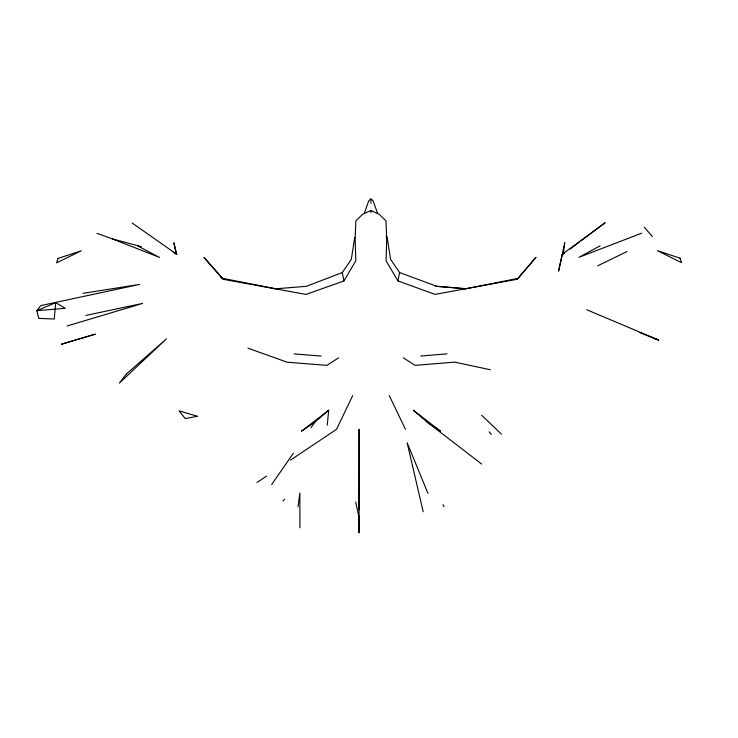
<?xml version="1.0" encoding="UTF-8"?>
<svg xmlns="http://www.w3.org/2000/svg" width="738" height="738" viewBox="0 0 738 738"><rect width="100%" height="100%" fill="white"/><g stroke="black" fill="none" stroke-linecap="round" stroke-linejoin="round"><path stroke-width="1.11" d="M359.065 519.035L359.055 532.836L359.102 429.331L359.065 509.829M223.273 279.324L204.066 257.525L223.273 279.324L306.012 294.425L343.982 280.92L355.817 260.772L355.144 239.094L355.864 220.856L362.635 214.306L370.928 210.487L379.221 214.306L385.992 220.846L386.721 239.084L386.066 260.763L397.92 280.91L435.033 294.388L517.292 279.232L535.889 257.424L517.292 279.232M55.682 302.645L36.9 310.698L65.248 308.299L55.682 302.645L54.252 319.028L38.763 318.382L36.9 310.698L40.71 305.615L139.713 284.398L83.071 293.318M327.275 425.18L328.678 410.227L301.482 431.213L314.941 422.044L328.678 410.227M563.288 254.084L564.745 242.664L558.592 271.123L562.393 254.204L604.911 222.894L603.186 224.407M298.023 506.803L299.859 492.956L299.942 527.79M354.72 237.47L351.297 259.379L342.284 272.562L306.454 286.298L275.966 288.798L222.553 278.318L220.57 277.239M397.92 280.91L399.599 272.543L390.587 259.37L387.155 237.461L386.223 235.477M364.341 213.245L368.723 200.93L370.928 198.623L370.928 203.319M352.699 395.605L336.51 429.35L290.514 460.097M271.658 484.562L293.3 453.307M311.012 427.726L314.941 422.044M282.968 501.001L284.508 499.303M570.087 249.038L579.247 242.156M581.083 240.782L604.911 222.894M256.981 482.514L266.566 476.111M338.631 357.81L326.833 365.393L287.119 362.183L247.913 348.179M600.031 245.883L578.998 257.294L641.709 233.162M597.771 265.8L627.042 251.501M562.393 254.204L564.588 253.162M67.176 325.956L142.655 303.401L85.922 315.412M518.703 278.235L466.065 288.743L436.638 286.261L399.599 272.543M420.78 356.039L447.025 353.862M294.084 353.908L321.159 356.067M435.586 286.261L465.014 288.733M96.982 233.337L112.527 238.937L141.336 246.686M490.346 369.756L454.654 362.127L415.116 365.365L403.308 357.792M639.947 332.718L658.693 340.089L653.278 338.327M112.527 238.937L159.537 257.424L137.951 246.031M586.71 309.739L658.693 340.089M173.246 252.276L176.76 254.315L173.854 242.784L176.087 253.743M427.034 422.016L440.503 431.167L413.298 410.199L427.034 422.016L481.711 464.091M132.185 223.042L176.76 254.315M481.665 415.217L501.434 434.184M371.749 199.574L373.133 200.93L377.515 213.245M644.283 227.221L652.457 236.594M489.193 431.767L491.24 434.553M442.938 504.764L444.008 506.757M389.267 395.596L405.476 429.331M427.966 493.371L407.136 442.708L423.169 511.738M355.679 501.951L359.332 518.676M386.278 236.88L386.721 239.084M342.284 272.562L343.982 280.92M370.928 210.487L370.928 212.498M58.099 258.383L56.558 262.866L81.272 250.809L58.099 258.383M126.355 374.018L119.381 383.096L166.437 338.88L126.355 374.018M95.147 334.203L61.558 344.176L95.147 334.203M197.332 416.278L185.256 418.594L179.085 410.845L197.332 416.278M680.021 258.189L657.346 250.625L681.561 262.673L680.021 258.189"/></g></svg>
